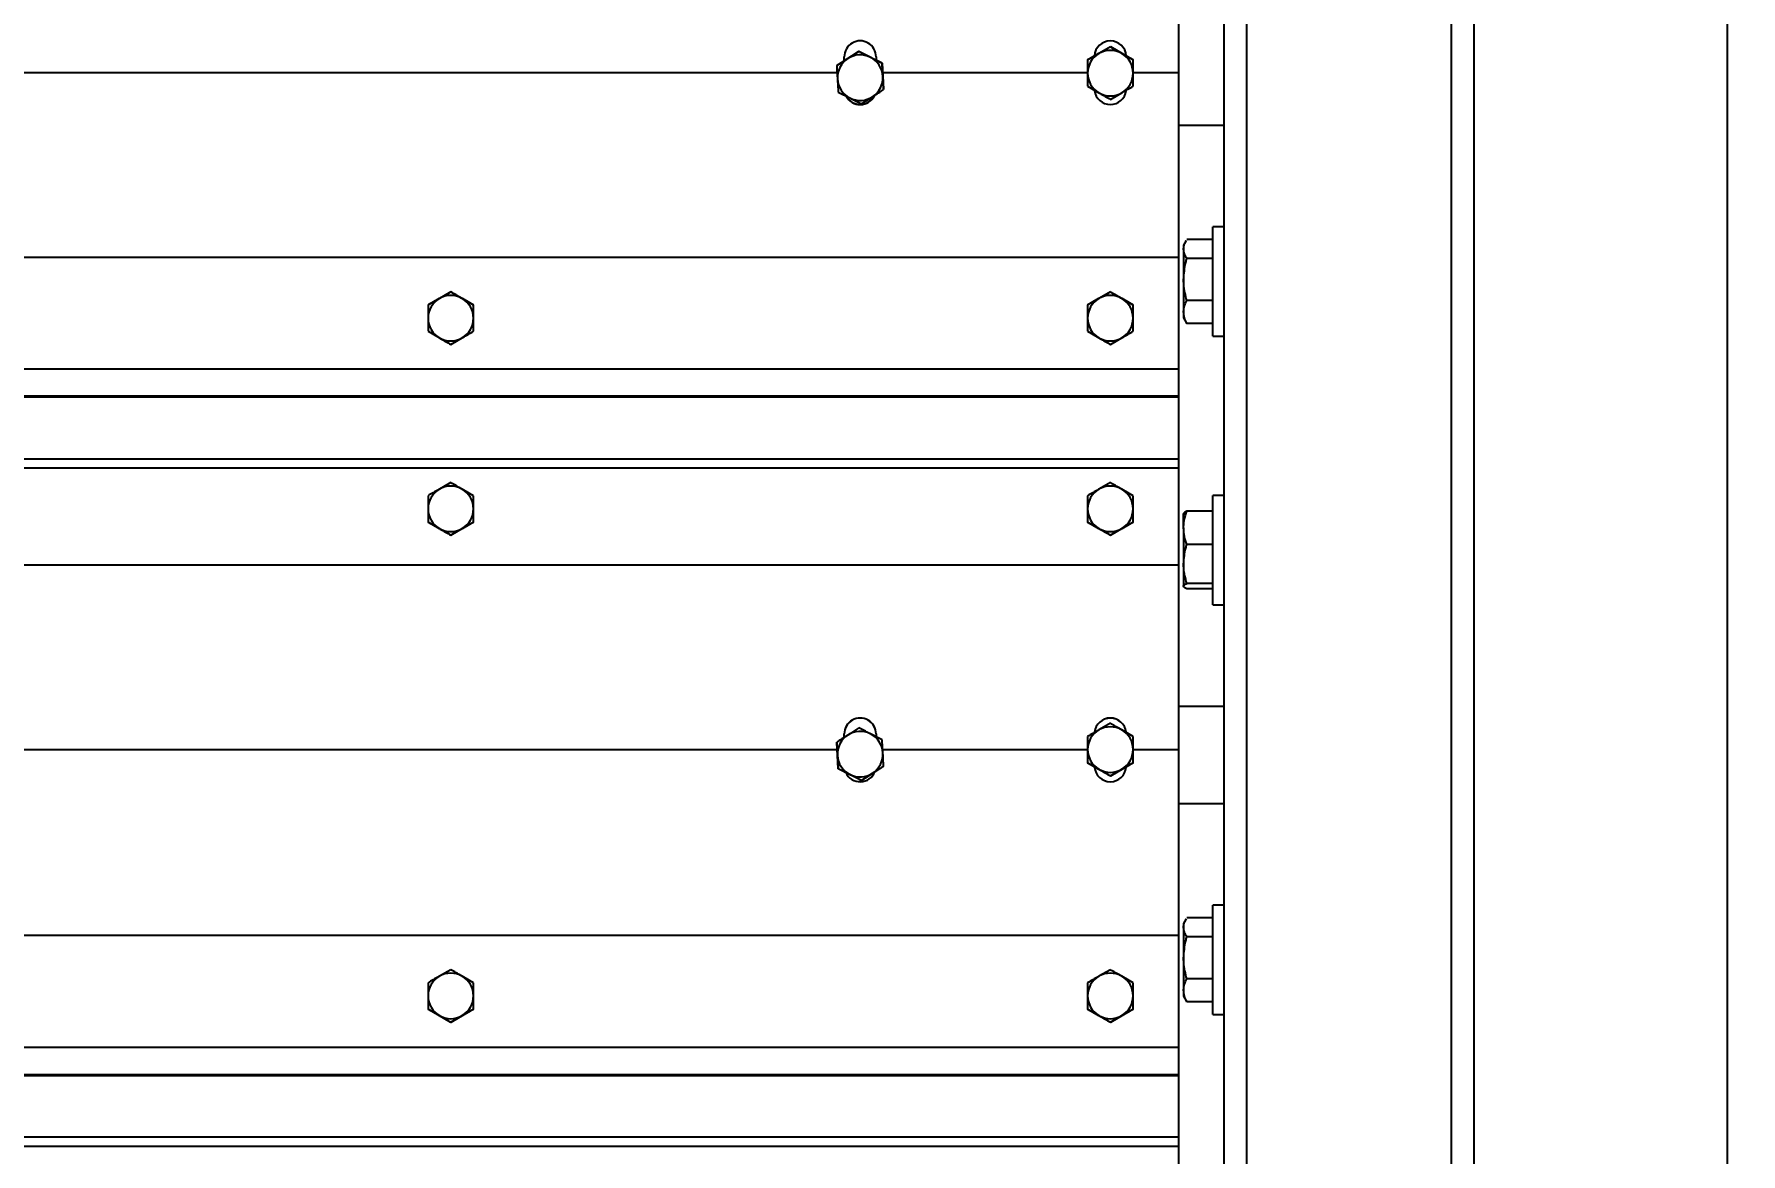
# Model space of a CAD drawing. Header units: millimetres. Extents: x -361 to 14022, y -1822 to 1455.
# Drawn here: x 3863.79 to 3895.06, y 831.25 to 851.74 of the extents above; entities that cross this region are included whole.
import ezdxf

# ---------------------------------------------------------------- set-up
doc = ezdxf.new("R2010")
doc.units = ezdxf.units.MM
doc.styles.add('SLDTEXTSTYLE0', font='TXT', dxfattribs={"width": 0.75})
doc.dimstyles.new('SLDDIMSTYLE0', dxfattribs={"dimtxt": 2.116667, "dimasz": 1.5, "dimexe": 0, "dimexo": 0.0625, "dimgap": 0.529167, "dimtad": 1, "dimdec": 1, "dimlfac": 12, "dimrnd": 1e-09, "dimzin": 4, "dimdsep": 46, "dimtxsty": 'SLDTEXTSTYLE0', "dimsah": 1, "dimcen": 0.09, "dimadec": 0, "dimazin": 1, "dimtfac": 1, "dimtdec": 1, "dimtofl": 0, "dimtmove": 0, "dimatfit": 3, "dimfxl": 1, "dimfrac": 2, "dimtolj": 1, "dimtzin": 12, "dimarcsym": 0})

# ---------------------------------------------------------------- blocks, each defined once
blk = doc.blocks.new('*D19')
at = {"color": 0, "linetype": 'Continuous', "lineweight": -2, "transparency": 16777216}
for p, q in [((3885.653, 944.474), (3894.808, 944.474)), ((3894.808, 942.974), (3894.808, 820.974)), ((3885.653, 819.474), (3894.808, 819.474))]:
    blk.add_line(p, q, dxfattribs=at)
at = {"color": 0, "linetype": 'Continuous', "transparency": 16777216}
for points in [[(3894.558, 942.974), (3895.058, 942.974), (3894.808, 944.474)], [(3894.558, 820.974), (3895.058, 820.974), (3894.808, 819.474)]]:
    blk.add_solid(points, dxfattribs=at)
at = {"layer": 'Defpoints', "color": 0, "linetype": 'Continuous', "transparency": 16777216}
for p in [(3885.591, 944.474), (3885.591, 819.474), (3894.808, 819.474)]:
    blk.add_point(p, dxfattribs=at)
at = {"color": 0, "linetype": 'Continuous', "lineweight": 18, "transparency": 16777216, "insert": (3892.162, 877.706), "char_height": 2.1167, "attachment_point": 2, "rotation": 90, "style": 'SLDTEXTSTYLE0'}
blk.add_mtext('\\A1;1600', dxfattribs=at)

msp = doc.modelspace()

# ---------------------------------------------------------------- linework, layer by layer
at = {"color": 7, "linetype": 'Continuous', "lineweight": 25}
for p, q in [((3886.007188, 814.890317), (3886.007188, 949.056984)), ((3889.757188, 814.890317), (3889.757188, 949.056984)), ((3890.173854, 814.890317), (3890.173854, 949.056984)), ((3885.590521, 819.473651), (3885.590521, 944.473651)), ((3884.757188, 854.439922), (3884.757188, 851.035719)), ((3878.69591, 851.300326), (3878.897283, 851.431917)), ((3878.897283, 851.427999), (3878.69591, 851.295897)), ((3878.897283, 851.431917), (3878.897283, 851.427999)), ((3878.897283, 851.431917), (3879.111941, 851.323336)), ((3883.298854, 851.395707), (3883.507188, 851.515977)), ((3883.507188, 851.512059), (3883.298854, 851.391278)), ((3883.507188, 851.515977), (3883.507188, 851.512059)), ((3883.507188, 851.515977), (3883.715521, 851.395707)), ((3878.494538, 851.168735), (3878.69591, 851.300326)), ((3878.494538, 851.168735), (3878.494538, 851.164817)), ((3878.632188, 851.258685), (3878.632188, 851.32843)), ((3879.093322, 851.332754), (3879.1301, 851.31415)), ((3879.111941, 851.323336), (3879.326599, 851.214754)), ((3879.326599, 851.210836), (3879.111941, 851.318907)), ((3879.215521, 851.32843), (3879.215521, 851.270941)), ((3879.326599, 851.214754), (3879.326599, 851.210836)), ((3879.326599, 851.214754), (3879.339885, 850.974581)), ((3883.090521, 851.275437), (3883.298854, 851.395707)), ((3883.715521, 851.395707), (3883.923854, 851.275437)), ((3883.923854, 851.271519), (3883.715521, 851.391278)), ((3878.501661, 851.035719), (3857.673854, 851.035719)), ((3883.090521, 851.035719), (3879.336503, 851.035719)), ((3879.33957, 850.980271), (3879.340137, 850.970031)), ((3879.339885, 850.974581), (3879.353171, 850.734409)), ((3883.090521, 850.790439), (3883.298854, 850.669659)), ((3884.757188, 851.035719), (3883.923854, 851.035719)), ((3884.757188, 851.035719), (3884.757188, 847.656444)), ((3878.52111, 850.684471), (3878.735768, 850.575379)), ((3878.950426, 850.467308), (3879.151799, 850.598389)), ((3879.353171, 850.734409), (3879.353171, 850.73049)), ((3883.507188, 850.549899), (3883.715521, 850.669659)), ((3884.757188, 850.078501), (3885.590521, 850.078501)), ((3884.896791, 847.965696), (3884.848854, 847.882667)), ((3885.382188, 847.984811), (3884.908399, 847.984811)), ((3885.590521, 848.216001), (3885.382188, 848.216001)), ((3885.382188, 846.216001), (3885.382188, 848.216001)), ((3884.757188, 847.656444), (3761.423854, 847.656444)), ((3884.757188, 847.656444), (3884.757188, 845.609699)), ((3884.848854, 847.882667), (3884.848854, 847.809505)), ((3884.848854, 847.809505), (3884.848854, 847.249792)), ((3885.382188, 847.634198), (3884.908399, 847.634198)), ((3871.215521, 846.908845), (3871.423854, 847.029115)), ((3871.423854, 847.025625), (3871.215521, 846.904845)), ((3871.423854, 847.029115), (3871.423854, 847.025625)), ((3871.423854, 847.029115), (3871.632188, 846.908845)), ((3883.298854, 846.908845), (3883.507188, 847.029115)), ((3883.507188, 847.025625), (3883.298854, 846.904845)), ((3883.507188, 847.029115), (3883.507188, 847.025625)), ((3883.507188, 847.029115), (3883.715521, 846.908845)), ((3884.848854, 847.249792), (3884.848854, 846.656288)), ((3871.007188, 846.788575), (3871.215521, 846.908845)), ((3871.632188, 846.908845), (3871.840521, 846.788575)), ((3871.840521, 846.785085), (3871.632188, 846.904845)), ((3883.090521, 846.788575), (3883.298854, 846.908845)), ((3883.715521, 846.908845), (3883.923854, 846.788575)), ((3883.923854, 846.785085), (3883.715521, 846.904845)), ((3885.382188, 846.865387), (3884.908399, 846.865387)), ((3884.848854, 846.656288), (3884.848854, 846.549334)), ((3884.848854, 846.549334), (3884.896791, 846.466305)), ((3884.898216, 846.467127), (3884.908399, 846.44719)), ((3885.382188, 846.44719), (3884.908399, 846.44719)), ((3871.007188, 846.304005), (3871.215521, 846.183225)), ((3871.423854, 846.063465), (3871.632188, 846.183225)), ((3883.090521, 846.304005), (3883.298854, 846.183225)), ((3883.507188, 846.063465), (3883.715521, 846.183225)), ((3885.382188, 846.216001), (3885.590521, 846.216001)), ((3884.757188, 845.609699), (3761.423854, 845.609699)), ((3884.757188, 845.609699), (3884.757188, 845.117149)), ((3884.757188, 845.117149), (3761.423854, 845.117149)), ((3884.757188, 845.09568), (3761.423854, 845.09568)), ((3884.757188, 845.117149), (3884.757188, 845.09568)), ((3884.757188, 845.09568), (3884.757188, 843.965712)), ((3884.757188, 843.965712), (3761.423854, 843.965712)), ((3884.757188, 843.965712), (3884.757188, 843.799914)), ((3884.757188, 843.799914), (3761.423854, 843.799914)), ((3884.757188, 843.799914), (3884.757188, 842.0254)), ((3871.423854, 843.534107), (3871.215521, 843.414216)), ((3871.840521, 843.293558), (3871.632188, 843.414216)), ((3883.507188, 843.534107), (3883.298854, 843.414216)), ((3883.923854, 843.293558), (3883.715521, 843.414216)), ((3885.590521, 843.299334), (3885.382188, 843.299334)), ((3885.382188, 841.299334), (3885.382188, 843.299334)), ((3884.848854, 842.705652), (3884.848854, 842.966)), ((3885.382188, 843.010802), (3884.908399, 843.010802)), ((3871.007188, 842.812458), (3871.215521, 842.692567)), ((3871.215521, 842.689559), (3871.007188, 842.809834)), ((3871.423854, 842.569284), (3871.215521, 842.689559)), ((3871.423854, 842.571908), (3871.632188, 842.692567)), ((3871.632188, 842.689559), (3871.423854, 842.569284)), ((3871.840521, 842.809834), (3871.632188, 842.689559)), ((3883.090521, 842.812458), (3883.298854, 842.692567)), ((3883.298854, 842.689559), (3883.090521, 842.809834)), ((3883.507188, 842.569284), (3883.298854, 842.689559)), ((3883.507188, 842.571908), (3883.715521, 842.692567)), ((3883.715521, 842.689559), (3883.507188, 842.569284)), ((3883.923854, 842.809834), (3883.715521, 842.689559)), ((3884.848854, 842.705652), (3884.848854, 842.044768)), ((3871.423854, 842.569284), (3871.423854, 842.571908)), ((3883.507188, 842.569284), (3883.507188, 842.571908)), ((3885.382188, 842.400502), (3884.908399, 842.400502)), ((3884.757188, 842.0254), (3761.423854, 842.0254)), ((3884.757188, 842.0254), (3884.757188, 838.642894)), ((3884.848854, 842.044768), (3884.848854, 841.638449)), ((3885.382188, 841.689033), (3884.908399, 841.689033)), ((3885.382188, 841.587865), (3884.908399, 841.587865)), ((3885.382188, 841.299334), (3885.590521, 841.299334)), ((3885.590521, 839.436834), (3884.757188, 839.436834)), ((3878.632188, 838.870537), (3878.632188, 838.93374)), ((3878.897283, 839.043495), (3878.69591, 838.912283)), ((3879.326599, 838.826323), (3879.111941, 838.935293)), ((3879.215521, 838.93374), (3879.215521, 838.882711)), ((3883.507188, 839.127559), (3883.298854, 839.007667)), ((3883.923854, 838.887009), (3883.715521, 839.007667)), ((3878.501976, 838.642894), (3857.673854, 838.642894)), ((3878.494538, 838.777356), (3878.494538, 838.780302)), ((3878.507824, 838.537173), (3878.494538, 838.777356)), ((3883.090521, 838.642894), (3879.336766, 838.642894)), ((3884.757188, 838.642894), (3883.923854, 838.642894)), ((3884.757188, 838.642894), (3884.757188, 835.241645)), ((3878.52111, 838.29699), (3878.507824, 838.537173)), ((3878.52111, 838.29699), (3878.52111, 838.299937)), ((3878.52111, 838.299937), (3878.735768, 838.191734)), ((3878.735768, 838.188404), (3878.52111, 838.29699)), ((3879.353171, 838.343012), (3879.151799, 838.211415)), ((3879.353171, 838.343012), (3879.353171, 838.345958)), ((3883.090521, 838.405909), (3883.298854, 838.286018)), ((3883.298854, 838.282688), (3883.090521, 838.402963)), ((3883.507188, 838.162413), (3883.298854, 838.282688)), ((3883.507188, 838.165359), (3883.715521, 838.286018)), ((3883.715521, 838.282688), (3883.507188, 838.162413)), ((3883.923854, 838.402963), (3883.715521, 838.282688)), ((3878.751888, 838.18025), (3878.719994, 838.196384)), ((3878.950426, 838.079818), (3878.735768, 838.188404)), ((3878.950426, 838.082765), (3879.151799, 838.214745)), ((3879.151799, 838.211415), (3878.950426, 838.079818)), ((3878.950426, 838.079818), (3878.950426, 838.082765)), ((3883.507188, 838.162413), (3883.507188, 838.165359)), ((3884.757188, 837.661834), (3885.590521, 837.661834)), ((3885.590521, 835.799334), (3885.382188, 835.799334)), ((3885.382188, 833.799334), (3885.382188, 835.799334)), ((3884.896791, 835.54903), (3884.848854, 835.466001)), ((3884.848854, 835.466001), (3884.848854, 835.392838)), ((3885.382188, 835.568145), (3884.908399, 835.568145)), ((3884.757188, 835.241645), (3761.423854, 835.241645)), ((3884.757188, 835.241645), (3884.757188, 833.194816)), ((3884.848854, 835.392838), (3884.848854, 834.833126)), ((3885.382188, 835.217531), (3884.908399, 835.217531)), ((3884.848854, 834.833126), (3884.848854, 834.239622)), ((3871.423854, 834.617915), (3871.215521, 834.498024)), ((3883.507188, 834.617915), (3883.298854, 834.498024)), ((3871.840521, 834.377365), (3871.632188, 834.498024)), ((3883.923854, 834.377365), (3883.715521, 834.498024)), ((3884.848854, 834.239622), (3884.848854, 834.132667)), ((3885.382188, 834.44872), (3884.908399, 834.44872)), ((3871.007188, 833.896265), (3871.215521, 833.776374)), ((3871.215521, 833.773366), (3871.007188, 833.893641)), ((3871.840521, 833.893641), (3871.632188, 833.773366)), ((3883.090521, 833.896265), (3883.298854, 833.776374)), ((3883.298854, 833.773366), (3883.090521, 833.893641)), ((3883.923854, 833.893641), (3883.715521, 833.773366)), ((3884.848854, 834.132667), (3884.896791, 834.049638)), ((3884.898216, 834.050461), (3884.908399, 834.030523)), ((3885.382188, 834.030523), (3884.908399, 834.030523)), ((3871.423854, 833.653092), (3871.215521, 833.773366)), ((3871.423854, 833.655716), (3871.632188, 833.776374)), ((3871.632188, 833.773366), (3871.423854, 833.653092)), ((3871.423854, 833.653092), (3871.423854, 833.655716)), ((3883.507188, 833.653092), (3883.298854, 833.773366)), ((3883.507188, 833.655716), (3883.715521, 833.776374)), ((3883.715521, 833.773366), (3883.507188, 833.653092)), ((3883.507188, 833.653092), (3883.507188, 833.655716)), ((3885.382188, 833.799334), (3885.590521, 833.799334)), ((3884.757188, 833.194816), (3761.423854, 833.194816)), ((3884.757188, 833.194816), (3884.757188, 832.694961)), ((3884.757188, 832.694961), (3761.423854, 832.694961)), ((3884.757188, 832.671491), (3761.423854, 832.671491)), ((3884.757188, 832.694961), (3884.757188, 832.671491)), ((3884.757188, 832.671491), (3884.757188, 831.548824)), ((3884.757188, 831.548824), (3761.423854, 831.548824)), ((3884.757188, 831.548824), (3884.757188, 831.382173)), ((3884.757188, 831.382173), (3761.423854, 831.382173)), ((3884.757188, 831.381031), (3761.423854, 831.381031)), ((3884.757188, 831.382173), (3884.757188, 831.381031)), ((3884.757188, 831.381031), (3884.757188, 829.606589))]:
    msp.add_line(p, q, dxfattribs=at)
for centre, radius, start, end in [((3883.507188, 851.030396), 0.4167, 60.0026331, 119.9973669), ((3878.923804, 850.947138), 0.416616, 123.1622441, 183.1653642), ((3878.923855, 850.947071), 0.4167, 63.1682947, 123.1630606), ((3878.923896, 850.947133), 0.416626, 3.1673857, 63.1694997), ((3883.507142, 851.030461), 0.416621, 119.9963499, 179.9989831), ((3883.507234, 851.030461), 0.416621, 0.0010169, 60.0036501), ((3878.923813, 850.947153), 0.416626, 183.1673857, 243.1694997), ((3878.923905, 850.947148), 0.416616, 303.1622441, 3.1653642), ((3883.507142, 851.030476), 0.416621, 180.0010169, 240.0036501), ((3883.507234, 851.030476), 0.416621, 299.9963499, 359.9989831), ((3878.923854, 850.947215), 0.4167, 243.1682947, 303.1630606), ((3883.507188, 851.030541), 0.4167, 240.0026331, 299.9973669), ((3871.423808, 846.544027), 0.416621, 119.9963499, 179.9989831), ((3871.423854, 846.543963), 0.4167, 60.0026331, 119.9973669), ((3871.4239, 846.544027), 0.416621, 0.0010169, 60.0036501), ((3883.507142, 846.544027), 0.416621, 119.9963499, 179.9989831), ((3883.507188, 846.543963), 0.4167, 60.0026331, 119.9973669), ((3883.507234, 846.544027), 0.416621, 0.0010169, 60.0036501), ((3871.423808, 846.544042), 0.416621, 180.0010169, 240.0036501), ((3871.4239, 846.544042), 0.416621, 299.9963499, 359.9989831), ((3883.507142, 846.544042), 0.416621, 180.0010169, 240.0036501), ((3883.507234, 846.544042), 0.416621, 299.9963499, 359.9989831), ((3871.423854, 846.544107), 0.4167, 240.0026331, 299.9973669), ((3883.507188, 846.544107), 0.4167, 240.0026331, 299.9973669), ((3871.423828, 843.053387), 0.416641, 119.9979362, 179.999425), ((3871.423854, 843.053351), 0.416685, 60.0014888, 119.9985112), ((3871.42388, 843.053387), 0.416641, 0.000575, 60.0020638), ((3883.507162, 843.053387), 0.416641, 119.9979362, 179.999425), ((3883.507188, 843.053351), 0.416685, 60.0014888, 119.9985112), ((3883.507214, 843.053387), 0.416641, 0.000575, 60.0020638), ((3871.423828, 843.053396), 0.416641, 180.000575, 240.0020638), ((3871.42388, 843.053396), 0.416641, 299.9979362, 359.999425), ((3883.507162, 843.053396), 0.416641, 180.000575, 240.0020638), ((3883.507214, 843.053396), 0.416641, 299.9979362, 359.999425), ((3871.423854, 843.053432), 0.416685, 240.0014888, 299.9985112), ((3883.507188, 843.053432), 0.416685, 240.0014888, 299.9985112), ((3878.923826, 838.563511), 0.416638, 123.1638654, 183.1656296), ((3878.923855, 838.563473), 0.416685, 63.1672866, 123.1643271), ((3878.923878, 838.563508), 0.416644, 3.1667725, 63.1679678), ((3883.507162, 838.646839), 0.416641, 119.9979362, 179.999425), ((3883.507188, 838.646802), 0.416685, 60.0014888, 119.9985112), ((3883.507214, 838.646839), 0.416641, 0.000575, 60.0020638), ((3878.923883, 838.563517), 0.416638, 303.1638654, 3.1656296), ((3883.507162, 838.646847), 0.416641, 180.000575, 240.0020638), ((3883.507214, 838.646847), 0.416641, 299.9979362, 359.999425), ((3878.923831, 838.56352), 0.416644, 183.1667725, 243.1679678), ((3883.507188, 838.646884), 0.416685, 240.0014888, 299.9985112), ((3878.923854, 838.563555), 0.416685, 243.1672866, 303.1643271), ((3871.423854, 834.137158), 0.416685, 60.0014888, 119.9985112), ((3883.507188, 834.137158), 0.416685, 60.0014888, 119.9985112), ((3871.423828, 834.137195), 0.416641, 119.9979362, 179.999425), ((3871.42388, 834.137195), 0.416641, 0.000575, 60.0020638), ((3883.507162, 834.137195), 0.416641, 119.9979362, 179.999425), ((3883.507214, 834.137195), 0.416641, 0.000575, 60.0020638), ((3871.423828, 834.137203), 0.416641, 180.000575, 240.0020638), ((3871.42388, 834.137203), 0.416641, 299.9979362, 359.999425), ((3883.507162, 834.137203), 0.416641, 180.000575, 240.0020638), ((3883.507214, 834.137203), 0.416641, 299.9979362, 359.999425), ((3871.423854, 834.13724), 0.416685, 240.0014888, 299.9985112), ((3883.507188, 834.13724), 0.416685, 240.0014888, 299.9985112)]:
    msp.add_arc(centre, radius, start, end, dxfattribs=at)
for centre, major_axis, ratio, start_param, end_param in [((3878.923854, 851.32843), (0, 0.292711), 0.99643242, 4.71238898, 7.853981634), ((3883.507188, 851.32843), (0, 0.292711), 0.99643242, 4.779209725, 7.787160889), ((3878.923854, 850.745152), (0.291667, 0), 0.996231549, 3.634277167, 5.819459533), ((3878.923854, 850.746335), (0.291667, 0), 0.996231549, 3.639253921, 5.81423334), ((3883.507188, 850.745152), (0.291667, 0), 0.996231549, 3.25862292, 6.166055172), ((3883.507188, 850.746335), (0.291667, 0), 0.996231549, 3.263717215, 6.160960586), ((3878.923854, 838.93374), (0.291667, 0), 0.99718384, 0, 3.141592654), ((3878.923854, 838.93285), (0.291667, 0), 0.99718384, 0, 3.141592654), ((3883.507188, 838.93374), (0.291667, 0), 0.99718384, 0.110352693, 3.031165251), ((3883.507188, 838.93285), (0.291667, 0), 0.99718384, 0.118638052, 3.016266016), ((3883.507188, 838.350437), (0, 0.292457), 0.997297519, 1.661938982, 4.621246363), ((3878.923854, 838.350437), (0, 0.292457), 0.997297519, 2.006449, 4.339026431)]:
    msp.add_ellipse(centre, major_axis=major_axis, ratio=ratio, start_param=start_param, end_param=end_param, dxfattribs=at)
for points, knots in [([(3879.111941, 851.318907), (3879.106852, 851.321482), (3879.034365, 851.358156), (3878.96333, 851.394348), (3878.897283, 851.427999)], [0, 0, 0, 0, 0.070200577, 1, 1, 1, 1]), ([(3883.715521, 851.391278), (3883.710582, 851.39413), (3883.640231, 851.434751), (3883.571289, 851.474811), (3883.507188, 851.512059)], [0, 0, 0, 0, 0.0702005767, 1, 1, 1, 1]), ([(3878.69591, 851.295897), (3878.691136, 851.292778), (3878.623135, 851.248349), (3878.556498, 851.205063), (3878.494538, 851.164817)], [0, 0, 0, 0, 0.0702005767, 1, 1, 1, 1]), ([(3878.494538, 851.164817), (3878.497904, 851.103759), (3878.502286, 851.024272), (3878.506781, 850.942981), (3878.507824, 850.924133)], [0, 0, 0, 0, 0.768150728, 1, 1, 1, 1]), ([(3879.339885, 850.970153), (3879.338843, 850.989), (3879.334347, 851.070292), (3879.329965, 851.149778), (3879.326599, 851.210836)], [0, 0, 0, 0, 0.2318492728, 1, 1, 1, 1]), ([(3883.298854, 851.391278), (3883.293916, 851.388428), (3883.223564, 851.347821), (3883.154623, 851.308282), (3883.090521, 851.271519)], [0, 0, 0, 0, 0.0702005767, 1, 1, 1, 1]), ([(3883.090521, 851.271519), (3883.090521, 851.210368), (3883.090521, 851.130761), (3883.090521, 851.049345), (3883.090521, 851.030468)], [0, 0, 0, 0, 0.768150728, 1, 1, 1, 1]), ([(3883.923854, 851.030468), (3883.923854, 851.049345), (3883.923854, 851.130761), (3883.923854, 851.210368), (3883.923854, 851.271519)], [0, 0, 0, 0, 0.2318492728, 1, 1, 1, 1]), ([(3878.507824, 850.924133), (3878.511373, 850.860041), (3878.515871, 850.77881), (3878.520197, 850.700908), (3878.52111, 850.684471)], [0, 0, 0, 0, 0.788999238, 1, 1, 1, 1]), ([(3879.353171, 850.73049), (3879.352258, 850.746928), (3879.347932, 850.824829), (3879.343434, 850.906061), (3879.339885, 850.970153)], [0, 0, 0, 0, 0.211000762, 1, 1, 1, 1]), ([(3883.090521, 851.030468), (3883.090521, 850.966279), (3883.090521, 850.884922), (3883.090521, 850.806901), (3883.090521, 850.790439)], [0, 0, 0, 0, 0.788999238, 1, 1, 1, 1]), ([(3883.715521, 850.669659), (3883.72046, 850.67251), (3883.790812, 850.713131), (3883.859753, 850.753191), (3883.923854, 850.790439)], [0, 0, 0, 0, 0.070200577, 1, 1, 1, 1]), ([(3883.923854, 850.790439), (3883.923854, 850.806901), (3883.923854, 850.884922), (3883.923854, 850.966279), (3883.923854, 851.030468)], [0, 0, 0, 0, 0.211000762, 1, 1, 1, 1]), ([(3878.735768, 850.575379), (3878.740857, 850.572805), (3878.813344, 850.536146), (3878.884379, 850.500475), (3878.950426, 850.467308)], [0, 0, 0, 0, 0.0702005767, 1, 1, 1, 1]), ([(3879.151799, 850.598389), (3879.156572, 850.601509), (3879.224574, 850.645953), (3879.291211, 850.689759), (3879.353171, 850.73049)], [0, 0, 0, 0, 0.070200577, 1, 1, 1, 1]), ([(3883.298854, 850.669659), (3883.303793, 850.666808), (3883.374145, 850.626201), (3883.443086, 850.586662), (3883.507188, 850.549899)], [0, 0, 0, 0, 0.0702005767, 1, 1, 1, 1]), ([(3884.848854, 847.809505), (3884.848928, 847.813659), (3884.849485, 847.845125), (3884.860324, 847.897693), (3884.886737, 847.944521), (3884.898216, 847.964874)], [0, 0, 0, 0, 0.079200152, 0.599808418, 1, 1, 1, 1]), ([(3884.908399, 847.634198), (3884.891756, 847.662668), (3884.858166, 847.720132), (3884.851977, 847.779534), (3884.848854, 847.809505)], [0, 0, 0, 0, 0.495457963, 1, 1, 1, 1]), ([(3884.848854, 847.249792), (3884.85677, 847.355364), (3884.866526, 847.48549), (3884.901752, 847.610591), (3884.908399, 847.634198)], [0, 0, 0, 0, 0.811303548, 1, 1, 1, 1]), ([(3871.632188, 846.904845), (3871.627249, 846.907696), (3871.556897, 846.948317), (3871.487956, 846.988377), (3871.423854, 847.025625)], [0, 0, 0, 0, 0.070200577, 1, 1, 1, 1]), ([(3883.715521, 846.904845), (3883.710582, 846.907696), (3883.640231, 846.948317), (3883.571289, 846.988377), (3883.507188, 847.025625)], [0, 0, 0, 0, 0.070200577, 1, 1, 1, 1]), ([(3884.908399, 846.865387), (3884.8836, 846.96503), (3884.852034, 847.091864), (3884.849416, 847.221913), (3884.848854, 847.249792)], [0, 0, 0, 0, 0.785622496, 1, 1, 1, 1]), ([(3871.215521, 846.904845), (3871.210582, 846.901994), (3871.140231, 846.861388), (3871.071289, 846.821849), (3871.007188, 846.785085)], [0, 0, 0, 0, 0.070200577, 1, 1, 1, 1]), ([(3871.007188, 846.785085), (3871.007188, 846.723935), (3871.007188, 846.644327), (3871.007188, 846.562911), (3871.007188, 846.544035)], [0, 0, 0, 0, 0.768150727, 1, 1, 1, 1]), ([(3871.840521, 846.544035), (3871.840521, 846.562911), (3871.840521, 846.644327), (3871.840521, 846.723935), (3871.840521, 846.785085)], [0, 0, 0, 0, 0.231849273, 1, 1, 1, 1]), ([(3883.298854, 846.904845), (3883.293916, 846.901994), (3883.223564, 846.861388), (3883.154623, 846.821849), (3883.090521, 846.785085)], [0, 0, 0, 0, 0.070200577, 1, 1, 1, 1]), ([(3883.090521, 846.785085), (3883.090521, 846.723935), (3883.090521, 846.644327), (3883.090521, 846.562911), (3883.090521, 846.544035)], [0, 0, 0, 0, 0.768150727, 1, 1, 1, 1]), ([(3883.923854, 846.544035), (3883.923854, 846.562911), (3883.923854, 846.644327), (3883.923854, 846.723935), (3883.923854, 846.785085)], [0, 0, 0, 0, 0.231849273, 1, 1, 1, 1]), ([(3884.848854, 846.656288), (3884.848926, 846.661244), (3884.849464, 846.698778), (3884.862468, 846.769546), (3884.892995, 846.833245), (3884.908399, 846.865387)], [0, 0, 0, 0, 0.070085768, 0.530782234, 1, 1, 1, 1]), ([(3871.007188, 846.544035), (3871.007188, 846.479845), (3871.007188, 846.398489), (3871.007188, 846.320468), (3871.007188, 846.304005)], [0, 0, 0, 0, 0.7889992378, 1, 1, 1, 1]), ([(3871.840521, 846.304005), (3871.840521, 846.320468), (3871.840521, 846.398489), (3871.840521, 846.479845), (3871.840521, 846.544035)], [0, 0, 0, 0, 0.211000762, 1, 1, 1, 1]), ([(3883.090521, 846.544035), (3883.090521, 846.479845), (3883.090521, 846.398489), (3883.090521, 846.320468), (3883.090521, 846.304005)], [0, 0, 0, 0, 0.7889992378, 1, 1, 1, 1]), ([(3883.923854, 846.304005), (3883.923854, 846.320468), (3883.923854, 846.398489), (3883.923854, 846.479845), (3883.923854, 846.544035)], [0, 0, 0, 0, 0.211000762, 1, 1, 1, 1]), ([(3884.908399, 846.44719), (3884.891756, 846.481148), (3884.858166, 846.549688), (3884.851977, 846.62054), (3884.848854, 846.656288)], [0, 0, 0, 0, 0.4954579635, 1, 1, 1, 1]), ([(3871.215521, 846.183225), (3871.22046, 846.180374), (3871.290812, 846.139768), (3871.359753, 846.100229), (3871.423854, 846.063465)], [0, 0, 0, 0, 0.070200577, 1, 1, 1, 1]), ([(3871.632188, 846.183225), (3871.637127, 846.186076), (3871.707478, 846.226698), (3871.77642, 846.266757), (3871.840521, 846.304005)], [0, 0, 0, 0, 0.070200577, 1, 1, 1, 1]), ([(3883.298854, 846.183225), (3883.303793, 846.180374), (3883.374145, 846.139768), (3883.443086, 846.100229), (3883.507188, 846.063465)], [0, 0, 0, 0, 0.070200577, 1, 1, 1, 1]), ([(3883.715521, 846.183225), (3883.72046, 846.186076), (3883.790812, 846.226698), (3883.859753, 846.266757), (3883.923854, 846.304005)], [0, 0, 0, 0, 0.070200577, 1, 1, 1, 1]), ([(3871.215521, 843.414216), (3871.210582, 843.411365), (3871.140231, 843.370744), (3871.071289, 843.330747), (3871.007188, 843.293558)], [0, 0, 0, 0, 0.070200577, 1, 1, 1, 1]), ([(3871.007188, 843.293558), (3871.007188, 843.23277), (3871.007188, 843.153635), (3871.007188, 843.072259), (3871.007188, 843.053392)], [0, 0, 0, 0, 0.7681507272, 1, 1, 1, 1]), ([(3871.632188, 843.414216), (3871.627249, 843.417067), (3871.556897, 843.457677), (3871.487956, 843.497282), (3871.423854, 843.534107)], [0, 0, 0, 0, 0.070200577, 1, 1, 1, 1]), ([(3871.840521, 843.053392), (3871.840521, 843.072259), (3871.840521, 843.153635), (3871.840521, 843.23277), (3871.840521, 843.293558)], [0, 0, 0, 0, 0.231849273, 1, 1, 1, 1]), ([(3883.298854, 843.414216), (3883.293916, 843.411365), (3883.223564, 843.370744), (3883.154623, 843.330747), (3883.090521, 843.293558)], [0, 0, 0, 0, 0.070200577, 1, 1, 1, 1]), ([(3883.090521, 843.293558), (3883.090521, 843.23277), (3883.090521, 843.153635), (3883.090521, 843.072259), (3883.090521, 843.053392)], [0, 0, 0, 0, 0.7681507272, 1, 1, 1, 1]), ([(3883.715521, 843.414216), (3883.710582, 843.417067), (3883.640231, 843.457677), (3883.571289, 843.497282), (3883.507188, 843.534107)], [0, 0, 0, 0, 0.070200577, 1, 1, 1, 1]), ([(3883.923854, 843.053392), (3883.923854, 843.072259), (3883.923854, 843.153635), (3883.923854, 843.23277), (3883.923854, 843.293558)], [0, 0, 0, 0, 0.231849273, 1, 1, 1, 1]), ([(3871.007188, 843.053392), (3871.007188, 842.989086), (3871.007188, 842.907584), (3871.007188, 842.829032), (3871.007188, 842.812458)], [0, 0, 0, 0, 0.7889992378, 1, 1, 1, 1]), ([(3871.840521, 842.812458), (3871.840521, 842.829032), (3871.840521, 842.907584), (3871.840521, 842.989086), (3871.840521, 843.053392)], [0, 0, 0, 0, 0.211000762, 1, 1, 1, 1]), ([(3883.090521, 843.053392), (3883.090521, 842.989086), (3883.090521, 842.907584), (3883.090521, 842.829032), (3883.090521, 842.812458)], [0, 0, 0, 0, 0.7889992378, 1, 1, 1, 1]), ([(3883.923854, 842.812458), (3883.923854, 842.829032), (3883.923854, 842.907584), (3883.923854, 842.989086), (3883.923854, 843.053392)], [0, 0, 0, 0, 0.211000762, 1, 1, 1, 1]), ([(3884.848854, 842.705652), (3884.848926, 842.712885), (3884.849464, 842.76766), (3884.862468, 842.870935), (3884.892995, 842.963896), (3884.908399, 843.010802)], [0, 0, 0, 0, 0.070085768, 0.530782234, 1, 1, 1, 1]), ([(3884.908399, 843.010802), (3884.891756, 843.002587), (3884.858166, 842.986006), (3884.851977, 842.968866), (3884.848854, 842.960218)], [0, 0, 0, 0, 0.495457963, 1, 1, 1, 1]), ([(3871.215521, 842.692567), (3871.22046, 842.689715), (3871.290812, 842.649094), (3871.359753, 842.609097), (3871.423854, 842.571908)], [0, 0, 0, 0, 0.0702005767, 1, 1, 1, 1]), ([(3871.632188, 842.692567), (3871.637127, 842.695418), (3871.707478, 842.736028), (3871.77642, 842.775633), (3871.840521, 842.812458)], [0, 0, 0, 0, 0.070200577, 1, 1, 1, 1]), ([(3883.298854, 842.692567), (3883.303793, 842.689715), (3883.374145, 842.649094), (3883.443086, 842.609097), (3883.507188, 842.571908)], [0, 0, 0, 0, 0.0702005767, 1, 1, 1, 1]), ([(3883.715521, 842.692567), (3883.72046, 842.695418), (3883.790812, 842.736028), (3883.859753, 842.775633), (3883.923854, 842.812458)], [0, 0, 0, 0, 0.070200577, 1, 1, 1, 1]), ([(3884.908399, 842.400502), (3884.891756, 842.45006), (3884.858166, 842.550084), (3884.851977, 842.653483), (3884.848854, 842.705652)], [0, 0, 0, 0, 0.495457963, 1, 1, 1, 1]), ([(3884.848854, 842.044768), (3884.85677, 842.142465), (3884.866526, 842.262885), (3884.901752, 842.378656), (3884.908399, 842.400502)], [0, 0, 0, 0, 0.811303548, 1, 1, 1, 1]), ([(3884.908399, 841.689033), (3884.8836, 841.781245), (3884.852034, 841.898619), (3884.849416, 842.018968), (3884.848854, 842.044768)], [0, 0, 0, 0, 0.785622496, 1, 1, 1, 1]), ([(3884.848854, 841.638449), (3884.848926, 841.639648), (3884.849464, 841.648728), (3884.862468, 841.665848), (3884.892995, 841.681258), (3884.908399, 841.689033)], [0, 0, 0, 0, 0.070085768, 0.530782234, 1, 1, 1, 1]), ([(3884.908399, 841.587865), (3884.891756, 841.59608), (3884.858166, 841.612661), (3884.851977, 841.629801), (3884.848854, 841.638449)], [0, 0, 0, 0, 0.495457963, 1, 1, 1, 1]), ([(3878.69591, 838.912283), (3878.691136, 838.909163), (3878.623135, 838.864718), (3878.556498, 838.820975), (3878.494538, 838.780302)], [0, 0, 0, 0, 0.070200577, 1, 1, 1, 1]), ([(3879.111941, 838.935293), (3879.106852, 838.937867), (3879.034365, 838.97453), (3878.96333, 839.010267), (3878.897283, 839.043495)], [0, 0, 0, 0, 0.070200577, 1, 1, 1, 1]), ([(3883.298854, 839.007667), (3883.293916, 839.004816), (3883.223564, 838.964195), (3883.154623, 838.924198), (3883.090521, 838.887009)], [0, 0, 0, 0, 0.070200577, 1, 1, 1, 1]), ([(3883.715521, 839.007667), (3883.710582, 839.010518), (3883.640231, 839.051128), (3883.571289, 839.090734), (3883.507188, 839.127559)], [0, 0, 0, 0, 0.070200577, 1, 1, 1, 1]), ([(3878.494538, 838.780302), (3878.497904, 838.719608), (3878.502286, 838.640594), (3878.506781, 838.559341), (3878.507824, 838.540503)], [0, 0, 0, 0, 0.768150728, 1, 1, 1, 1]), ([(3879.339885, 838.586525), (3879.338843, 838.605363), (3879.334347, 838.686615), (3879.329965, 838.765629), (3879.326599, 838.826323)], [0, 0, 0, 0, 0.231849273, 1, 1, 1, 1]), ([(3879.353171, 838.345958), (3879.352258, 838.362507), (3879.347932, 838.44094), (3879.343434, 838.522317), (3879.339885, 838.586525)], [0, 0, 0, 0, 0.211000762, 1, 1, 1, 1]), ([(3883.090521, 838.887009), (3883.090521, 838.826221), (3883.090521, 838.747087), (3883.090521, 838.66571), (3883.090521, 838.646843)], [0, 0, 0, 0, 0.7681507276, 1, 1, 1, 1]), ([(3883.090521, 838.646843), (3883.090521, 838.582538), (3883.090521, 838.501035), (3883.090521, 838.422484), (3883.090521, 838.405909)], [0, 0, 0, 0, 0.7889992377, 1, 1, 1, 1]), ([(3883.923854, 838.646843), (3883.923854, 838.66571), (3883.923854, 838.747087), (3883.923854, 838.826221), (3883.923854, 838.887009)], [0, 0, 0, 0, 0.231849273, 1, 1, 1, 1]), ([(3883.923854, 838.405909), (3883.923854, 838.422484), (3883.923854, 838.501035), (3883.923854, 838.582538), (3883.923854, 838.646843)], [0, 0, 0, 0, 0.211000762, 1, 1, 1, 1]), ([(3878.507824, 838.540503), (3878.511373, 838.476296), (3878.515871, 838.394918), (3878.520197, 838.316486), (3878.52111, 838.299937)], [0, 0, 0, 0, 0.7889992377, 1, 1, 1, 1]), ([(3879.151799, 838.214745), (3879.156572, 838.217864), (3879.224574, 838.262298), (3879.291211, 838.30565), (3879.353171, 838.345958)], [0, 0, 0, 0, 0.070200577, 1, 1, 1, 1]), ([(3883.298854, 838.286018), (3883.303793, 838.283166), (3883.374145, 838.242546), (3883.443086, 838.202549), (3883.507188, 838.165359)], [0, 0, 0, 0, 0.070200577, 1, 1, 1, 1]), ([(3883.715521, 838.286018), (3883.72046, 838.288869), (3883.790812, 838.329479), (3883.859753, 838.369084), (3883.923854, 838.405909)], [0, 0, 0, 0, 0.070200577, 1, 1, 1, 1]), ([(3878.735768, 838.191734), (3878.740857, 838.18916), (3878.813344, 838.152486), (3878.884379, 838.116357), (3878.950426, 838.082765)], [0, 0, 0, 0, 0.070200577, 1, 1, 1, 1]), ([(3884.848854, 835.392838), (3884.848928, 835.396993), (3884.849485, 835.428459), (3884.860324, 835.481026), (3884.886737, 835.527855), (3884.898216, 835.548207)], [0, 0, 0, 0, 0.079200152, 0.599808418, 1, 1, 1, 1]), ([(3884.908399, 835.217531), (3884.891756, 835.246002), (3884.858166, 835.303465), (3884.851977, 835.362867), (3884.848854, 835.392838)], [0, 0, 0, 0, 0.495457963, 1, 1, 1, 1]), ([(3884.848854, 834.833126), (3884.85677, 834.938697), (3884.866526, 835.068823), (3884.901752, 835.193925), (3884.908399, 835.217531)], [0, 0, 0, 0, 0.811303548, 1, 1, 1, 1]), ([(3884.908399, 834.44872), (3884.8836, 834.548364), (3884.852034, 834.675197), (3884.849416, 834.805246), (3884.848854, 834.833126)], [0, 0, 0, 0, 0.785622496, 1, 1, 1, 1]), ([(3871.632188, 834.498024), (3871.627249, 834.500875), (3871.556897, 834.541485), (3871.487956, 834.58109), (3871.423854, 834.617915)], [0, 0, 0, 0, 0.070200577, 1, 1, 1, 1]), ([(3883.715521, 834.498024), (3883.710582, 834.500875), (3883.640231, 834.541485), (3883.571289, 834.58109), (3883.507188, 834.617915)], [0, 0, 0, 0, 0.070200577, 1, 1, 1, 1]), ([(3871.215521, 834.498024), (3871.210582, 834.495172), (3871.140231, 834.454551), (3871.071289, 834.414554), (3871.007188, 834.377365)], [0, 0, 0, 0, 0.070200577, 1, 1, 1, 1]), ([(3871.007188, 834.377365), (3871.007188, 834.316578), (3871.007188, 834.237443), (3871.007188, 834.156066), (3871.007188, 834.137199)], [0, 0, 0, 0, 0.768150727, 1, 1, 1, 1]), ([(3871.840521, 834.137199), (3871.840521, 834.156066), (3871.840521, 834.237443), (3871.840521, 834.316578), (3871.840521, 834.377365)], [0, 0, 0, 0, 0.231849273, 1, 1, 1, 1]), ([(3883.298854, 834.498024), (3883.293916, 834.495172), (3883.223564, 834.454551), (3883.154623, 834.414554), (3883.090521, 834.377365)], [0, 0, 0, 0, 0.070200577, 1, 1, 1, 1]), ([(3883.090521, 834.377365), (3883.090521, 834.316578), (3883.090521, 834.237443), (3883.090521, 834.156066), (3883.090521, 834.137199)], [0, 0, 0, 0, 0.768150727, 1, 1, 1, 1]), ([(3883.923854, 834.137199), (3883.923854, 834.156066), (3883.923854, 834.237443), (3883.923854, 834.316578), (3883.923854, 834.377365)], [0, 0, 0, 0, 0.231849273, 1, 1, 1, 1]), ([(3884.848854, 834.239622), (3884.848926, 834.244578), (3884.849464, 834.282111), (3884.862468, 834.352879), (3884.892995, 834.416579), (3884.908399, 834.44872)], [0, 0, 0, 0, 0.070085768, 0.530782234, 1, 1, 1, 1]), ([(3884.908399, 834.030523), (3884.891756, 834.064482), (3884.858166, 834.133021), (3884.851977, 834.203874), (3884.848854, 834.239622)], [0, 0, 0, 0, 0.4954579635, 1, 1, 1, 1]), ([(3871.007188, 834.137199), (3871.007188, 834.072894), (3871.007188, 833.991392), (3871.007188, 833.91284), (3871.007188, 833.896265)], [0, 0, 0, 0, 0.7889992378, 1, 1, 1, 1]), ([(3871.632188, 833.776374), (3871.637127, 833.779225), (3871.707478, 833.819835), (3871.77642, 833.85944), (3871.840521, 833.896265)], [0, 0, 0, 0, 0.070200577, 1, 1, 1, 1]), ([(3871.840521, 833.896265), (3871.840521, 833.91284), (3871.840521, 833.991392), (3871.840521, 834.072894), (3871.840521, 834.137199)], [0, 0, 0, 0, 0.211000762, 1, 1, 1, 1]), ([(3883.090521, 834.137199), (3883.090521, 834.072894), (3883.090521, 833.991392), (3883.090521, 833.91284), (3883.090521, 833.896265)], [0, 0, 0, 0, 0.7889992378, 1, 1, 1, 1]), ([(3883.715521, 833.776374), (3883.72046, 833.779225), (3883.790812, 833.819835), (3883.859753, 833.85944), (3883.923854, 833.896265)], [0, 0, 0, 0, 0.070200577, 1, 1, 1, 1]), ([(3883.923854, 833.896265), (3883.923854, 833.91284), (3883.923854, 833.991392), (3883.923854, 834.072894), (3883.923854, 834.137199)], [0, 0, 0, 0, 0.211000762, 1, 1, 1, 1]), ([(3871.215521, 833.776374), (3871.22046, 833.773523), (3871.290812, 833.732902), (3871.359753, 833.692905), (3871.423854, 833.655716)], [0, 0, 0, 0, 0.070200577, 1, 1, 1, 1]), ([(3883.298854, 833.776374), (3883.303793, 833.773523), (3883.374145, 833.732902), (3883.443086, 833.692905), (3883.507188, 833.655716)], [0, 0, 0, 0, 0.070200577, 1, 1, 1, 1])]:
    msp.add_open_spline(points, degree=3, knots=knots, dxfattribs=at)

# ---------------------------------------------------------------- dimensions: what is measured, and where the dimension line sits
at = {"color": 7, "linetype": 'Continuous', "lineweight": 18}
dim = msp.add_linear_dim(base=(3894.808277, 819.473651), p1=(3885.590521, 944.473651), p2=(3885.590521, 819.473651), angle=90, text='1600', dimstyle='SLDDIMSTYLE0', dxfattribs=at)
dim.commit()
dim.dimension.update_dxf_attribs({"geometry": '*D19', "text_midpoint": (3894.808277, 877.706199), "dimtype": 160})

doc.saveas('drawing.dxf')
